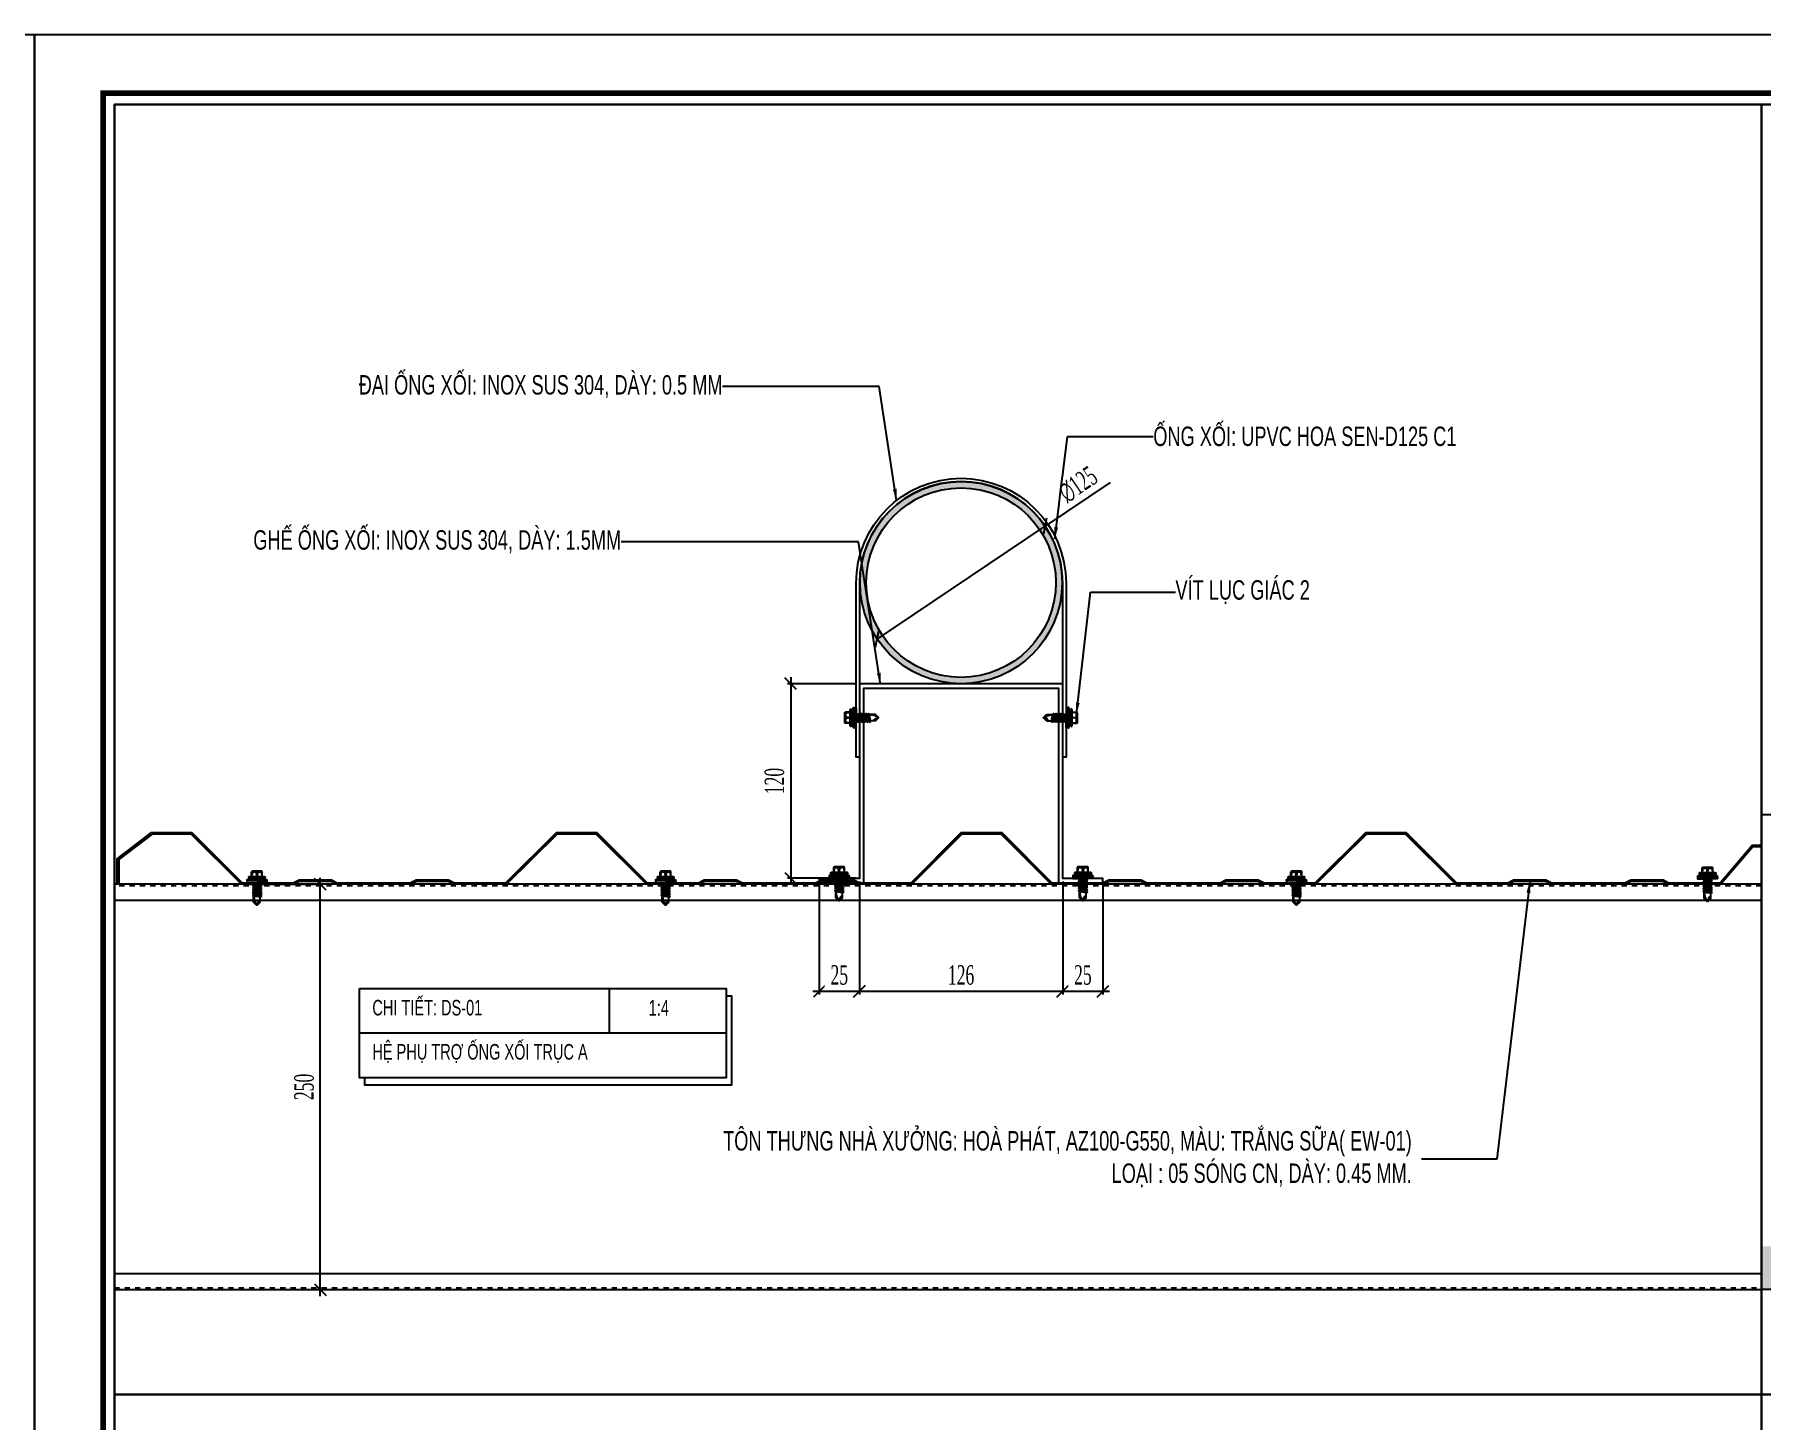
# Model space of a CAD drawing. Header units: inches. Extents: x 1359 to 46357, y -3807 to 191.
# Drawn here: x 24325.5 to 24592.2, y -903.3 to -689.3 of the extents above; entities that cross this region are included whole.
import ezdxf
from ezdxf.enums import TextEntityAlignment as Align

# ---------------------------------------------------------------- set-up
doc = ezdxf.new("R2010")
doc.units = ezdxf.units.IN
doc.header["$MEASUREMENT"] = 0
doc.linetypes.add('DD3', pattern=[0.2, 0.1, -0.1])
for name, color, linetype in [('114', 114, 'Continuous'), ('2', 2, 'Continuous'), ('3', 3, 'Continuous'), ('7', 7, 'Continuous'), ('CAUTAO', 7, 'Continuous'), ('flashing', 6, 'Continuous'), ('STRUCTURE', 1, 'Continuous')]:
    doc.layers.add(name, color=color, linetype=linetype)
doc.styles.add('ST1', font='vntimeh.shx', dxfattribs={"width": 0.6})
doc.styles.add('ST1H', font='vnshxh.shx', dxfattribs={"width": 0.7})
doc.styles.add('ST4', font='VHARIALN.TTF')
doc.dimstyles.new('3', dxfattribs={"dimtxt": 3.5, "dimasz": 1.8, "dimexe": 1, "dimexo": 0, "dimgap": 1, "dimtad": 1, "dimdec": 0, "dimlfac": 3, "dimzin": 0, "dimdsep": 46, "dimtxsty": 'ST1H', "dimblk": 'OBLIQUE', "dimcen": 1, "dimdle": 1, "dimclrd": 8, "dimclre": 8, "dimclrt": 3, "dimadec": 0, "dimazin": 0, "dimtfac": 1, "dimtdec": 0, "dimtix": 1, "dimtofl": 0, "dimtmove": 1, "dimatfit": 3, "dimfxl": 0.18, "dimtfill": 1, "dimtolj": 1, "dimtzin": 0, "dimlwd": -1, "dimlwe": -1, "dimarcsym": 1})
doc.dimstyles.new('4', dxfattribs={"dimtxt": 3, "dimasz": 1.8, "dimexe": 0.5, "dimexo": 0.5, "dimgap": 1, "dimtad": 1, "dimdec": 0, "dimlfac": 4, "dimzin": 0, "dimdsep": 46, "dimtxsty": 'ST1', "dimblk": 'OBLIQUE', "dimcen": 1, "dimdle": 1, "dimclrd": 8, "dimclre": 8, "dimclrt": 3, "dimadec": 0, "dimazin": 0, "dimtfac": 1, "dimtdec": 0, "dimtix": 1, "dimtmove": 0, "dimatfit": 3, "dimfxl": 0.18, "dimtfill": 1, "dimtolj": 1, "dimtzin": 0, "dimlwd": -1, "dimlwe": -1, "dimarcsym": 1})

# ---------------------------------------------------------------- blocks, each defined once
blk = doc.blocks.new('A2SBCVN-D')
at = {"layer": '2', "color": 157, "linetype": 'Continuous'}
blk.add_lwpolyline([(0, 420), (594, 420), (594, 0), (0, 0)], close=True, dxfattribs=at)
at = {"layer": '2', "color": 167, "linetype": 'Continuous', "const_width": 0.871}
blk.add_lwpolyline([(10.59, 9.07), (583.41, 9.07), (583.41, 410.93), (10.59, 410.93)], close=True, dxfattribs=at)
at = {"layer": '2', "color": 147, "linetype": 'Continuous'}
blk.add_lwpolyline([(12.33, 10.81), (581.67, 10.81), (581.67, 409.19), (12.33, 409.19)], close=True, dxfattribs=at)
at = {"layer": '3', "ltscale": 0.5, "style": 'ST4'}
for tag, p in [('TENBANVE', (551.34, 319.39)), ('STT', (569.26, 24.56))]:
    blk.add_attdef(tag, text='', height=3, dxfattribs=at).set_placement(p, align=Align.MIDDLE_CENTER)
blk = doc.blocks.new('_Oblique')
at = {"color": 0, "linetype": 'ByBlock', "lineweight": -2}
blk.add_line((-0.5, -0.5), (0.5, 0.5), dxfattribs=at)
blk = doc.blocks.new('*D314')
at = {"color": 8, "linetype": 'Continuous', "transparency": 16777216}
for p, q in [((24358.71, -820.55), (24370.12, -820.55)), ((24369.62, -884.13), (24369.62, -819.55)), ((24358.71, -883.13), (24370.12, -883.13))]:
    blk.add_line(p, q, dxfattribs=at)
at = {"layer": 'Defpoints', "color": 0, "transparency": 16777216}
for p in [(24358.21, -820.55), (24369.62, -820.55), (24358.21, -883.13)]:
    blk.add_point(p, dxfattribs=at)
at = {"color": 8, "transparency": 16777216, "xscale": 1.8, "yscale": 1.8, "zscale": 1.8}
for p, rotation in [((24369.62, -820.55), 90), ((24369.62, -883.13), 270)]:
    blk.add_blockref('_Oblique', p, dxfattribs=dict(at, rotation=rotation))
at = {"color": 3, "transparency": 16777216, "insert": (24367.12, -851.84), "char_height": 3, "attachment_point": 5, "rotation": 90, "style": 'ST1', "bg_fill": 3, "box_fill_scale": 1.25, "bg_fill_color": 256, "bg_fill_true_color": 13158600, "bg_fill_transparency": 0}
blk.add_mtext('\\A1;250', dxfattribs=at)
blk = doc.blocks.new('Short_Self_drilling')
at = {"layer": 'STRUCTURE', "color": 1, "linetype": 'Continuous'}
for p, q in [((6.4, 1.7), (-6.4, 1.7)), ((5.1, 3.8), (-5.1, 3.8)), ((-2.6, 2.9), (-5.1, 2.9)), ((-3.4, 3.8), (-3.4, 6.8)), ((3, 7.2), (-3, 7.2)), ((2.6, 2.9), (-2.6, 2.9)), ((-2.1, 2.8), (-2.1, 2.9)), ((6.3, 0), (0, 0)), ((2.2, 2.8), (2.2, 2.9)), ((2.2, -0.5), (2.2, 0)), ((5.1, 2.9), (2.6, 2.9)), ((3.4, 3.8), (3.4, 6.8)), ((3, -1.2), (-2.7, -0.2)), ((3, -2.7), (-2.7, -1.8)), ((3, -4.2), (-2.7, -3.3)), ((3, -5.8), (-2.7, -4.8)), ((3, -7.3), (-2.7, -6.3)), ((-1.9, -8), (-2.7, -7.9)), ((-2.1, -1.4), (-2.1, -0.9)), ((-2.1, -2.9), (-2.1, -2.4)), ((-2.1, -4.4), (-2.1, -3.9)), ((-2.1, -6), (-2.1, -5.4)), ((-2.1, -7.5), (-2.1, -7)), ((-2.1, -12.3), (-2.1, -8.5)), ((3, -8.8), (-1.1, -8.1)), ((2.1, -12.3), (2.1, -9.1)), ((2.2, -2), (2.2, -1.5)), ((2.2, -3.6), (2.2, -3)), ((2.2, -5.1), (2.2, -4.6)), ((2.2, -6.6), (2.2, -6.1)), ((2.2, -8.1), (2.2, -7.6))]:
    blk.add_line(p, q, dxfattribs=at)
blk.add_lwpolyline([(6.4, 1.3), (6.4, 1.7), (2.1, 2.8), (-2.1, 2.8), (-6.4, 1.7), (-6.4, 1.3)], close=True, dxfattribs=at)
for points in [[(-6.4, 1.3, -0.088869), (-6.3, 0), (0, 0)], [(-0.1, 3.8), (-0.3, 6.2, 0.338878), (-3.1, 6.2), (-3.3, 3.8)], [(3.3, 3.8), (3.1, 6.2, 0.338878), (0.3, 6.2), (0.1, 3.8)], [(-0.1, -14), (-1, -12.2, -0.148657), (-1.4, -11.2), (-2, -7.7, -0.815006), (-1.2, -7.8, 0.150833), (-0.8, -8.7)], [(2.1, -12.3), (0.2, -14.2, -0.333596), (-0.2, -14.2), (-2.1, -12.3)], [(2.1, -12.3), (1.7, -11.7, 0.52242), (0.9, -11.7), (-0.2, -14.2)]]:
    blk.add_lwpolyline(points, format="xyb", dxfattribs=at)
for points in [[(3, -1.2), (2.2, -1.5), (-2.1, -0.8), (-2.7, -0.2), (-2.4, 0)], [(3, -2.7), (2.2, -3), (-2.1, -2.4), (-2.7, -1.8), (-2.1, -1.4), (2.2, -2), (3, -2.7)], [(3, -4.2), (2.2, -4.6), (-2.1, -3.9), (-2.7, -3.3), (-2.1, -2.9), (2.2, -3.6), (3, -4.2)], [(3, -5.8), (2.2, -6.1), (-2.1, -5.4), (-2.7, -4.8), (-2.1, -4.4), (2.2, -5.1), (3, -5.8)], [(3, -7.3), (2.2, -7.6), (-2.1, -7), (-2.7, -6.3), (-2.1, -6), (2.2, -6.6), (3, -7.3)], [(-1.8, -8.5), (-2.1, -8.5), (-2.7, -7.9), (-2.1, -7.5), (-1.8, -7.5)], [(-1.3, -7.6), (2.2, -8.1), (3, -8.8)], [(-1.2, 0), (2.2, -0.5), (3, -1.2)], [(3, -8.8), (2.2, -9.1), (-0.8, -8.7)]]:
    blk.add_lwpolyline(points, dxfattribs=at)
for centre, radius, start, end in [((-5, 3.3), 0.455, 109.7949, 250.2674), ((-3, 6.8), 0.429, 90.0311, 180.0311), ((3, 6.8), 0.429, 0.0311, 90.0311), ((5.1, 3.3), 0.435, 279.7276, 80.3347), ((10, 0.2), 3.74, 162.2963, 182.6103)]:
    blk.add_arc(centre, radius, start, end, dxfattribs=at)
blk = doc.blocks.new('*D315')
at = {"color": 8, "linetype": 'Continuous', "transparency": 16777216}
for p in [(24491.58, -758.51), (24455.62, -782.68)]:
    blk.add_line(p, (24481.53, -765.26), dxfattribs=at)
at = {"layer": 'Defpoints', "color": 0, "transparency": 16777216}
for p in [(24481.53, -765.26), (24455.62, -782.68)]:
    blk.add_point(p, dxfattribs=at)
at = {"color": 8, "transparency": 16777216, "xscale": 1.8, "yscale": 1.8, "zscale": 1.8, "rotation": 33.90981928174885}
blk.add_blockref('_Oblique', (24455.62, -782.68), dxfattribs=at)
at = {"color": 3, "transparency": 16777216, "insert": (24486.65, -758.81), "char_height": 3, "attachment_point": 5, "rotation": 33.9098, "style": 'ST1', "bg_fill": 3, "box_fill_scale": 1.25, "bg_fill_color": 256, "bg_fill_true_color": 13158600, "bg_fill_transparency": 0}
blk.add_mtext('\\A1;∅125', dxfattribs=at)
at = {"color": 8, "transparency": 16777216, "xscale": 1.8, "yscale": 1.8, "zscale": 1.8, "rotation": 213.9098192817489}
blk.add_blockref('_Oblique', (24481.53, -765.26), dxfattribs=at)
blk = doc.blocks.new('*D316')
at = {"color": 8, "linetype": 'Continuous', "transparency": 16777216}
for p, q in [((24446.67, -820.13), (24446.67, -837.57)), ((24452.87, -820.13), (24452.87, -837.57)), ((24445.67, -837.07), (24453.87, -837.07))]:
    blk.add_line(p, q, dxfattribs=at)
at = {"layer": 'Defpoints', "color": 0, "transparency": 16777216}
for p in [(24446.67, -819.63), (24452.87, -819.63)]:
    blk.add_point(p, dxfattribs=at)
at = {"color": 8, "transparency": 16777216, "xscale": 1.8, "yscale": 1.8, "zscale": 1.8, "rotation": 180}
blk.add_blockref('_Oblique', (24446.67, -837.07), dxfattribs=at)
at = {"color": 8, "transparency": 16777216, "xscale": 1.8, "yscale": 1.8, "zscale": 1.8}
blk.add_blockref('_Oblique', (24452.87, -837.07), dxfattribs=at)
at = {"color": 3, "transparency": 16777216, "insert": (24449.77, -834.57), "char_height": 3, "attachment_point": 5, "style": 'ST1', "bg_fill": 3, "box_fill_scale": 1.25, "bg_fill_color": 256, "bg_fill_true_color": 13158600, "bg_fill_transparency": 4544369}
blk.add_mtext('\\A1;25', dxfattribs=at)
at = {"layer": 'Defpoints', "color": 0, "transparency": 16777216}
blk.add_point((24452.87, -837.07), dxfattribs=at)
blk = doc.blocks.new('*D317')
at = {"color": 8, "linetype": 'Continuous', "transparency": 16777216}
for p, q in [((24452.87, -820.13), (24452.87, -837.57)), ((24484.28, -820.13), (24484.28, -837.57)), ((24451.87, -837.07), (24485.28, -837.07))]:
    blk.add_line(p, q, dxfattribs=at)
at = {"layer": 'Defpoints', "color": 0, "transparency": 16777216}
for p in [(24452.87, -819.63), (24484.28, -819.63), (24484.28, -837.07)]:
    blk.add_point(p, dxfattribs=at)
at = {"color": 8, "transparency": 16777216, "xscale": 1.8, "yscale": 1.8, "zscale": 1.8, "rotation": 180}
blk.add_blockref('_Oblique', (24452.87, -837.07), dxfattribs=at)
at = {"color": 8, "transparency": 16777216, "xscale": 1.8, "yscale": 1.8, "zscale": 1.8}
blk.add_blockref('_Oblique', (24484.28, -837.07), dxfattribs=at)
at = {"color": 3, "transparency": 16777216, "insert": (24468.57, -834.57), "char_height": 3, "attachment_point": 5, "style": 'ST1', "bg_fill": 3, "box_fill_scale": 1.25, "bg_fill_color": 256, "bg_fill_true_color": 13158600, "bg_fill_transparency": 7209078}
blk.add_mtext('\\A1;126', dxfattribs=at)
blk = doc.blocks.new('*D318')
at = {"color": 8, "linetype": 'Continuous', "transparency": 16777216}
for p, q in [((24484.28, -820.13), (24484.28, -837.57)), ((24490.48, -820.13), (24490.48, -837.57)), ((24483.28, -837.07), (24491.48, -837.07))]:
    blk.add_line(p, q, dxfattribs=at)
at = {"layer": 'Defpoints', "color": 0, "transparency": 16777216}
for p in [(24484.28, -819.63), (24490.48, -819.63)]:
    blk.add_point(p, dxfattribs=at)
at = {"color": 8, "transparency": 16777216, "xscale": 1.8, "yscale": 1.8, "zscale": 1.8, "rotation": 180}
blk.add_blockref('_Oblique', (24484.28, -837.07), dxfattribs=at)
at = {"color": 8, "transparency": 16777216, "xscale": 1.8, "yscale": 1.8, "zscale": 1.8}
blk.add_blockref('_Oblique', (24490.48, -837.07), dxfattribs=at)
at = {"color": 3, "transparency": 16777216, "insert": (24487.38, -834.57), "char_height": 3, "attachment_point": 5, "style": 'ST1', "bg_fill": 3, "box_fill_scale": 1.25, "bg_fill_color": 256, "bg_fill_true_color": 13158600, "bg_fill_transparency": 7620480}
blk.add_mtext('\\A1;25', dxfattribs=at)
at = {"layer": 'Defpoints', "color": 0, "transparency": 16777216}
blk.add_point((24490.48, -837.07), dxfattribs=at)
blk = doc.blocks.new('*D319')
at = {"color": 8, "linetype": 'Continuous', "transparency": 16777216}
for p, q in [((24442.26, -788.58), (24442.26, -820.63)), ((24452.37, -789.58), (24441.76, -789.58)), ((24452.37, -819.63), (24441.76, -819.63))]:
    blk.add_line(p, q, dxfattribs=at)
at = {"layer": 'Defpoints', "color": 0, "transparency": 16777216}
for p in [(24452.87, -789.58), (24442.26, -819.63), (24452.87, -819.63)]:
    blk.add_point(p, dxfattribs=at)
at = {"color": 8, "transparency": 16777216, "xscale": 1.8, "yscale": 1.8, "zscale": 1.8}
for p, rotation in [((24442.26, -789.58), 90), ((24442.26, -819.63), 270)]:
    blk.add_blockref('_Oblique', p, dxfattribs=dict(at, rotation=rotation))
at = {"color": 3, "transparency": 16777216, "insert": (24439.76, -804.61), "char_height": 3, "attachment_point": 5, "rotation": 90, "style": 'ST1', "bg_fill": 3, "box_fill_scale": 1.25, "bg_fill_color": 256, "bg_fill_true_color": 13158600, "bg_fill_transparency": 2823650}
blk.add_mtext('\\A1;120', dxfattribs=at)

msp = doc.modelspace()

# ---------------------------------------------------------------- hatches: boundary and pattern name
h = msp.add_hatch()
h.set_pattern_fill('AR-SAND', color=8, scale=2, angle=90, style=0)
h.set_pattern_definition([(127.5, (-670.6547, 637.388), (-3.85364754, -0.1259867), [0, -3.04, 0, -3.4, 0, -3.25]), (97.5, (-670.6547, 637.388), (-5.6442921, 3.5395534), [0, -1.64, 0, -2.74, 0, -1.05]), (57.5, (-670.6547, 634.928), (-0.0113181, 6.22828372), [0, -1, 0, -3.6, 0, -4.7]), (47.5, (-670.6547, 634.928), (-1.7553511, 6.0122532), [0, -0.5, 0, -2.36, 0, -2.7])])
h.paths.add_polyline_path([(24846.5121, -883.1295), (24846.5121, -876.4628), (24592.1676, -876.4628), (24592.1676, -883.1295)])
at = {"layer": 'flashing'}
h = msp.add_hatch(color=0, dxfattribs=at)
h.paths.add_polyline_path([(24452.9629, -773.9719, 1), (24484.1805, -773.9719, 1)])
h.paths.add_polyline_path([(24483.2049, -773.9719, -1), (24453.9385, -773.9719, -1)], flags=16)

# ---------------------------------------------------------------- linework, layer by layer
at = {"color": 9}
msp.add_line((24414.205, -836.6468), (24414.205, -843.5465), dxfattribs=at)
at = {"color": 8}
for points in [[(24337.8231, -700.1506), (24846.5121, -700.1506), (24846.5121, -1098.5305), (24337.8231, -1098.5305)], [(24337.8231, -700.1506), (24846.5121, -700.1506), (24846.5121, -899.3405), (24337.8231, -899.3405)], [(24592.1676, -700.1506), (24846.5121, -700.1506), (24846.5121, -899.3405), (24592.1676, -899.3405)], [(24337.8231, -899.3405), (24592.1676, -899.3405), (24592.1676, -1098.5305), (24337.8231, -1098.5305)], [(24592.1676, -899.3405), (24846.5121, -899.3405), (24846.5121, -1098.5305), (24592.1676, -1098.5305)]]:
    msp.add_lwpolyline(points, close=True, dxfattribs=at)
at = {"layer": '114', "color": 84, "ltscale": 8}
msp.add_lwpolyline([(24592.1676, -820.5539), (24337.8231, -820.5539), (24337.8231, -883.1295), (24592.1676, -883.1295)], close=True, dxfattribs=at)
at = {"layer": '114', "color": 84, "linetype": 'DD3', "ltscale": 8}
for points in [[(24592.1676, -820.8039), (24337.8231, -820.8039)], [(24337.8231, -882.8795), (24592.1676, -882.8795)]]:
    msp.add_lwpolyline(points, dxfattribs=at)
at = {"layer": '114', "color": 84, "ltscale": 8}
for points in [[(24592.1676, -823.0539), (24337.8231, -823.0539)], [(24337.8231, -880.6295), (24592.1676, -880.6295)]]:
    msp.add_lwpolyline(points, dxfattribs=at)
at = {"layer": '2', "color": 1}
msp.add_lwpolyline([(24446.6713, -820.3039), (24453.5374, -820.3039), (24453.5374, -790.2503), (24483.6102, -790.2503), (24483.6102, -820.3039), (24490.4762, -820.3039), (24490.4762, -819.6343), (24484.2798, -819.6343), (24484.2798, -789.5807), (24452.8677, -789.5807), (24452.8677, -819.6343), (24446.6713, -819.6343)], close=True, dxfattribs=at)
at = {"layer": '7', "color": 8}
msp.add_lwpolyline([(24846.5121, -809.7961), (24846.5121, -883.1295), (24592.1676, -883.1295), (24592.1676, -809.7962)], close=True, dxfattribs=at)
at = {"layer": 'CAUTAO', "color": 8}
msp.add_lwpolyline([(24337.8231, -700.1506), (24846.5121, -700.1506), (24846.5121, -1098.5305), (24337.8231, -1098.5305)], close=True, dxfattribs=at)
at = {"layer": 'flashing'}
msp.add_lwpolyline([(24484.7785, -774.0713), (24484.7785, -800.4456), (24484.7785, -800.4456), (24484.7785, -800.9443), (24484.2798, -800.9443), (24484.2798, -774.0713, 1), (24452.8636, -774.0713), (24452.864, -800.9443), (24452.3653, -800.9443), (24452.3653, -800.4456), (24452.3653, -800.4456), (24452.3649, -774.0713, -1)], format="xyb", close=True, dxfattribs=at)
for radius in [15.6088, 14.6332]:
    msp.add_circle((24468.5717, -773.9719), radius, dxfattribs=at)

# ---------------------------------------------------------------- block references
at = {"color": 1, "zscale": 0.2439299830604177}
for p, xscale, yscale, rotation in [((24452.369, -794.8247), -0.2439299831129721, 0.2439299829238735, 90.03112737979109), ((24484.7785, -794.8247), 0.2439299831129721, 0.2439299829238735, 269.968872620209), ((24422.9399, -820.3039), 0.2439299831129721, 0.2439299829129595, 359.9688726202089), ((24449.7382, -819.6343), 0.2439299831129721, 0.2439299829129595, 359.9688726202089), ((24487.378, -819.6343), 0.2439299831129721, 0.2439299829129595, 359.9688726202089), ((24520.3458, -820.3039), 0.2439299831129721, 0.2439299829129595, 359.9688726202089), ((24583.8325, -819.7238), 0.2439299831129721, 0.2439299829129595, 359.9688726202089)]:
    msp.add_blockref('Short_Self_drilling', p, dxfattribs=dict(at, xscale=xscale, yscale=yscale, rotation=rotation))
at = {"layer": '2'}
for p in [(23731.492, -1109.3405), (24325.492, -1109.3405)]:
    msp.add_blockref('A2SBCVN-D', p, dxfattribs=at)

# ---------------------------------------------------------------- leaders
at = {"color": 9}
msp.add_leader([(24556.3919, -820.1046), (24551.2961, -862.9927), (24538.1692, -862.9927)], dimstyle='3', override={"dimgap": 1, "dimtad": 0}, dxfattribs=at)

# ---------------------------------------------------------------- next in the draw order: dimensions: what is measured, and where the dimension line sits
at = {"color": 8}
dim = msp.add_linear_dim(base=(24369.6234, -820.5539), p1=(24358.2139, -883.1295), p2=(24358.2139, -820.5539), angle=90, dimstyle='4', dxfattribs=at)
dim.commit()
dim.dimension.update_dxf_attribs({"geometry": '*D314', "text_midpoint": (24367.1234, -851.8417)})

# ---------------------------------------------------------------- next in the draw order: linework, layer by layer
msp.add_lwpolyline([(24337.8231, -700.1506), (24592.1676, -700.1506), (24592.1676, -899.3405), (24337.8231, -899.3405)], close=True, dxfattribs=at)
at = {"color": 3, "ltscale": 15}
msp.add_lwpolyline([(24592.1676, -814.6859), (24592.0644, -814.782), (24590.833, -814.782), (24585.8897, -820.5539), (24577.8149, -820.5539), (24576.9089, -820.1046), (24572.034, -820.1046), (24571.128, -820.5539), (24559.7353, -820.5539), (24558.8294, -820.1046), (24553.9544, -820.1046), (24553.0484, -820.5539), (24544.9856, -820.5539), (24537.1968, -812.8161), (24531.1529, -812.8161), (24523.3641, -820.5539), (24515.3013, -820.5539), (24514.3953, -820.1046), (24509.5204, -820.1046), (24508.6144, -820.5539), (24497.2217, -820.5539), (24496.3158, -820.1046), (24491.4408, -820.1046), (24490.5348, -820.5539), (24482.4715, -820.5539), (24474.7411, -812.8161), (24468.6984, -812.8161), (24460.968, -820.5539), (24452.8406, -820.5539), (24451.9346, -820.1046), (24447.0597, -820.1046), (24446.1537, -820.5539), (24434.761, -820.5539), (24433.8551, -820.1046), (24428.9801, -820.1046), (24428.0741, -820.5539), (24420.0113, -820.5539), (24412.2225, -812.8161), (24406.1786, -812.8161), (24398.3898, -820.5539), (24390.2629, -820.5539), (24389.357, -820.1046), (24384.482, -820.1046), (24383.576, -820.5539), (24372.1834, -820.5539), (24371.2774, -820.1046), (24366.4024, -820.1046), (24365.4965, -820.5539), (24357.4331, -820.5539), (24349.7028, -812.8161), (24343.6408, -812.8161), (24338.5061, -816.7284), (24338.5061, -820.3518), (24338.2561, -820.3518), (24338.2561, -816.6046), (24343.5564, -812.5661), (24349.8064, -812.5661), (24357.5367, -820.3039), (24365.4379, -820.3039), (24366.3438, -819.8546), (24371.336, -819.8546), (24372.242, -820.3039), (24383.5174, -820.3039), (24384.4234, -819.8546), (24389.4155, -819.8546), (24390.3215, -820.3039), (24398.2867, -820.3039), (24406.0756, -812.5661), (24412.3256, -812.5661), (24420.1144, -820.3039), (24428.0155, -820.3039), (24428.9215, -819.8546), (24433.9136, -819.8546), (24434.8196, -820.3039), (24446.0951, -820.3039), (24447.0011, -819.8546), (24451.9932, -819.8546), (24452.8992, -820.3039), (24460.8644, -820.3039), (24468.5947, -812.5661), (24474.8447, -812.5661), (24482.5751, -820.3039), (24490.4762, -820.3039), (24491.3822, -819.8546), (24496.3744, -819.8546), (24497.2803, -820.3039), (24508.5558, -820.3039), (24509.4618, -819.8546), (24514.4539, -819.8546), (24515.3599, -820.3039), (24523.261, -820.3039), (24531.0499, -812.5661), (24537.2999, -812.5661), (24545.0887, -820.3039), (24552.9898, -820.3039), (24553.8958, -819.8546), (24558.8879, -819.8546), (24559.7939, -820.3039), (24571.0694, -820.3039), (24571.9754, -819.8546), (24576.9675, -819.8546), (24577.8735, -820.3039), (24585.7746, -820.3039), (24590.7179, -814.532), (24591.9659, -814.532), (24592.1676, -814.3441)], dxfattribs=at)

# ---------------------------------------------------------------- next in the draw order: block references
at = {"color": 1, "xscale": 0.2439299831129721, "yscale": 0.2439299829129595, "zscale": 0.2439299830604177, "rotation": 359.9688726202089}
msp.add_blockref('Short_Self_drilling', (24359.8358, -820.3039), dxfattribs=at)

# ---------------------------------------------------------------- next in the draw order: texts
at = {"layer": '3', "style": 'ST1H', "bg_fill": 2}
for s, insert, char_height, attachment_point in [('\\A1;§AI èNG XèI: inox sus 304, dµy: 0.5 mm', (24431.7305, -743.7077), 3, 6), ('\\A1;èng xèi: Upvc HOA SEN-d125 c1', (24498.2549, -751.3955), 3, 4), ('\\A1;GHÕ èNG XèI: inox sus 304, DµY: 1.5MM', (24416.079, -767.6592), 3, 6), ('\\A1;VÝT LôC GI¸C 2 ', (24501.6776, -775.4318), 3, 4), ('\\A1;chi tiÕt: DS-01', (24377.657, -839.6184), 2.4, 4), ('\\A1;HÖ PHô TRî èNG XèI trôc a', (24377.657, -846.6821), 2.4, 4), ('\\A1;t«n TH¦NG NHµ X¦ëNG: HOµ PH¸T, AZ100-G550, mµu: TR¾NG S÷A( EW-01)\\PLo¹i : 05 SãNG CN, dµy: 0.45 mm.', (24538.1692, -862.9927), 3, 6)]:
    msp.add_mtext(s, dxfattribs=dict(at, insert=insert, char_height=char_height, attachment_point=attachment_point))

# ---------------------------------------------------------------- next in the draw order: dimensions: what is measured, and where the dimension line sits
at = {"color": 8}
dim = msp.add_diameter_dim_2p(p1=(24455.6177, -782.6798), p2=(24481.5257, -765.264), dimstyle='4', dxfattribs=at)
dim.commit()
dim.dimension.update_dxf_attribs({"geometry": '*D315', "text_midpoint": (24486.6517, -758.8058)})
dim = msp.add_linear_dim(base=(24452.8677, -837.0686), p1=(24446.6713, -819.6343), p2=(24452.8677, -819.6343), dimstyle='4', dxfattribs=at)
dim.commit()
dim.dimension.update_dxf_attribs({"geometry": '*D316', "text_midpoint": (24449.7695, -834.5686)})

# ---------------------------------------------------------------- next in the draw order: linework, layer by layer
at = {"color": 9}
for points in [[(24375.6814, -836.6468), (24432.3131, -836.6468), (24432.3131, -850.4462), (24375.6814, -850.4462)], [(24375.6814, -836.6468), (24432.3131, -836.6468), (24432.3131, -843.5465), (24375.6814, -843.5465)]]:
    msp.add_lwpolyline(points, close=True, dxfattribs=at)
msp.add_lwpolyline([(24432.3131, -837.7833), (24433.1312, -837.7833), (24433.1312, -851.5826), (24376.4995, -851.5826), (24376.4995, -850.4462)], dxfattribs=at)

# ---------------------------------------------------------------- next in the draw order: dimensions: what is measured, and where the dimension line sits
at = {"color": 8}
dim = msp.add_linear_dim(base=(24484.2798, -837.0686), p1=(24452.8677, -819.6343), p2=(24484.2798, -819.6343), dimstyle='4', dxfattribs=at)
dim.commit()
dim.dimension.update_dxf_attribs({"geometry": '*D317', "text_midpoint": (24468.5738, -834.5686)})

# ---------------------------------------------------------------- next in the draw order: leaders
at = {"color": 9}
for points in [[(24458.5925, -761.3011), (24455.9222, -743.7077), (24431.7305, -743.7077)], [(24483.0352, -767.2034), (24484.9909, -751.3955), (24498.2549, -751.3955)], [(24456.15, -789.7096), (24452.7402, -767.6592), (24416.079, -767.6592)], [(24486.388, -794.2975), (24488.5507, -775.4318), (24501.6776, -775.4318)]]:
    msp.add_leader(points, dimstyle='3', override={"dimgap": 1, "dimtad": 0}, dxfattribs=at)

# ---------------------------------------------------------------- next in the draw order: texts
at = {"layer": '3', "insert": (24420.3324, -839.6184), "char_height": 2.4, "attachment_point": 4, "style": 'ST1H', "bg_fill": 2}
msp.add_mtext('\\A1;1:4', dxfattribs=at)

# ---------------------------------------------------------------- next in the draw order: dimensions: what is measured, and where the dimension line sits
at = {"color": 8}
dim = msp.add_linear_dim(base=(24442.2647, -819.6343), p1=(24452.8677, -789.5807), p2=(24452.8677, -819.6343), angle=90, dimstyle='4', dxfattribs=at)
dim.commit()
dim.dimension.update_dxf_attribs({"geometry": '*D319', "text_midpoint": (24439.7647, -804.6075)})
dim = msp.add_linear_dim(base=(24490.4762, -837.0686), p1=(24484.2798, -819.6343), p2=(24490.4762, -819.6343), dimstyle='4', dxfattribs=at)
dim.commit()
dim.dimension.update_dxf_attribs({"geometry": '*D318', "text_midpoint": (24487.378, -834.5686)})

doc.saveas('drawing.dxf')
